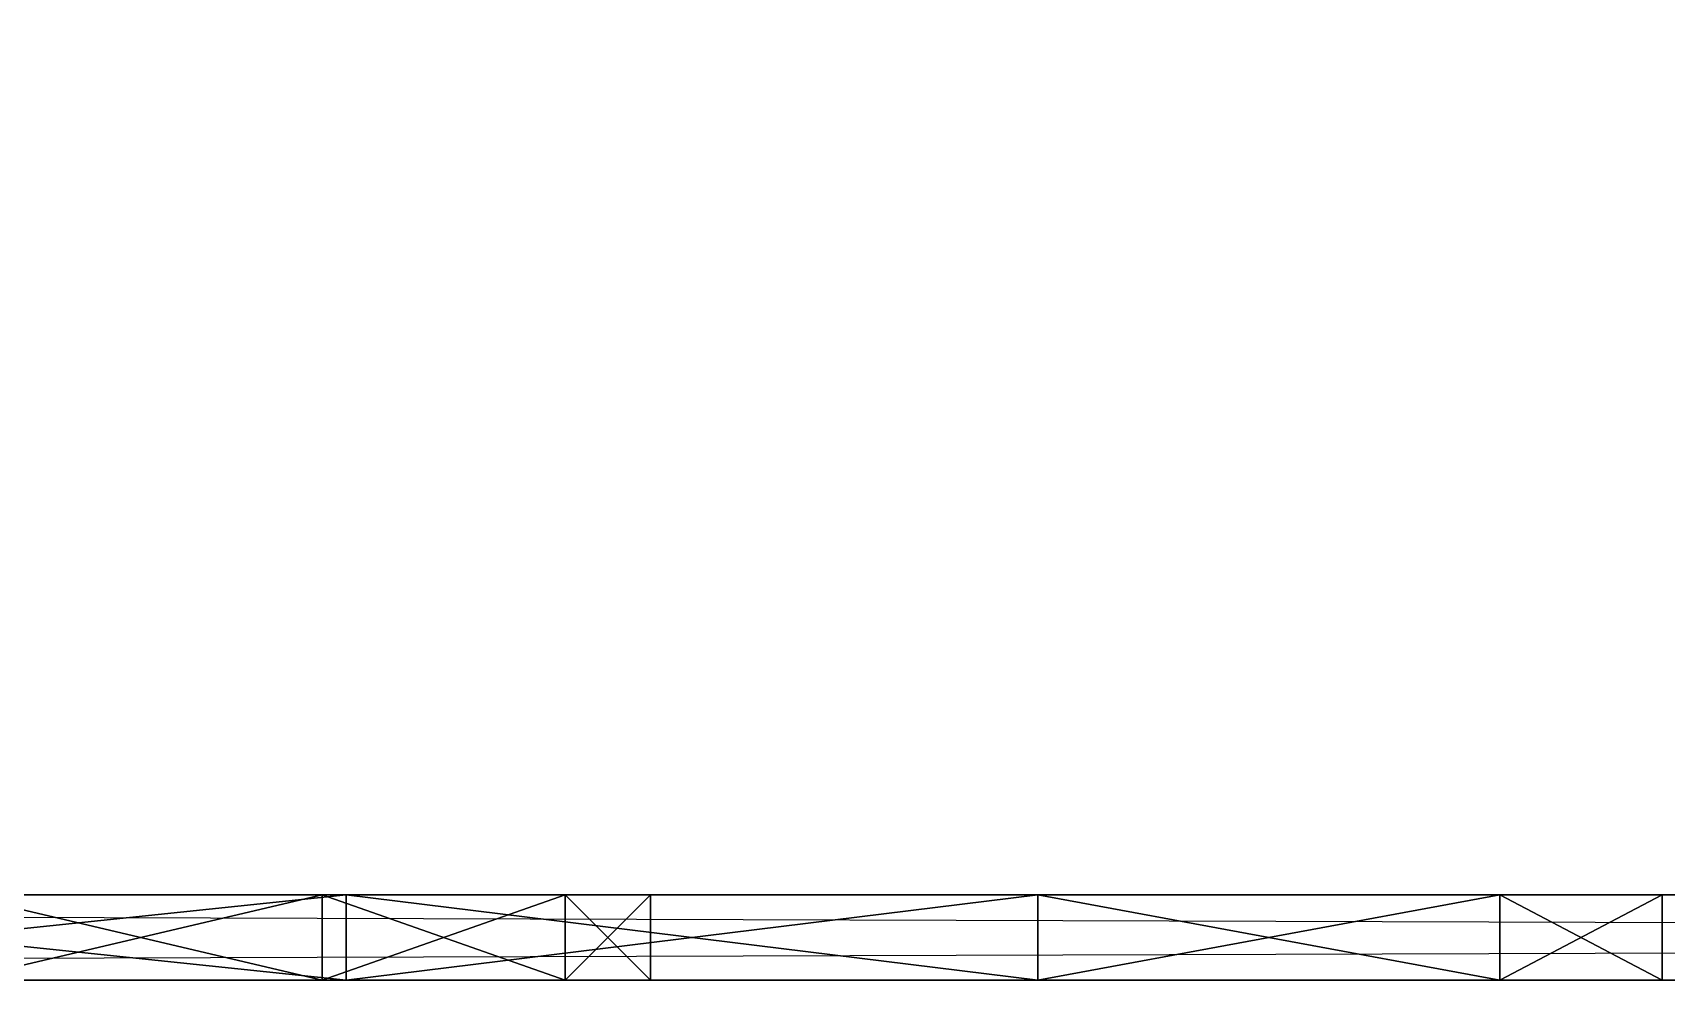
# Model space of a CAD drawing. Extents: x -14.5 to 19.3, y -2 to 15.6.
# Drawn here: x -2.965 to -2.008, y -0.55 to 0.005 of the extents above; entities that cross this region are included whole.
import ezdxf

# ---------------------------------------------------------------- set-up
doc = ezdxf.new("R2010")
doc.units = 0
doc.layers.add('UB3D', color=1, linetype='CONTINUOUS')

msp = doc.modelspace()

# ---------------------------------------------------------------- linework, layer by layer
at = {"layer": 'UB3D', "color": 94}
for points in [[(-14.478, 0.5, -14.986), (19.304, 0.5, -14.986), (19.304, -0.5, -14.986), (-14.478, -0.5, -14.986)], [(19.304, 0.5, 13.97097), (-14.478, 0.5, 13.97097), (-14.478, -0.5, 13.97097), (19.304, -0.5, 13.97097)], [(-14.478, -0.5, 13.97097), (19.304, -0.5, 13.97097), (19.304, -0.5, -14.986)], [(-14.478, -0.5, 13.97097), (19.304, -0.5, -14.986), (-14.478, -0.5, -14.986)]]:
    msp.add_3dface(points, dxfattribs=at)
at = {"layer": 'UB3D', "color": 253}
for points in [[(-7.112, -0.55, 9.7155), (-7.112, -0.5, 9.779), (8.763, -0.55, 9.7155)], [(-7.112, -0.5, 9.779), (8.763, -0.55, 9.7155), (8.763, -0.5, 9.779)], [(-7.112, -0.5, 9.525), (-7.112, -0.55, 9.5885), (8.763, -0.5, 9.525)], [(-7.112, -0.55, 9.5885), (8.763, -0.5, 9.525), (8.763, -0.55, 9.5885)], [(-3.259668, -0.5, -4.847082), (-2.781727, -0.5, -4.94215), (-3.259668, -0.55, -4.847082)], [(-2.781727, -0.5, -4.94215), (-3.259668, -0.55, -4.847082), (-2.781727, -0.55, -4.94215)], [(-3.259668, -0.55, -4.847082), (-2.781727, -0.55, -4.94215), (-3.259668, -0.5, -4.847082)], [(-2.781727, -0.55, -4.94215), (-3.259668, -0.5, -4.847082), (-2.781727, -0.5, -4.94215)], [(-2.781727, -0.5, -7.249849), (-3.259668, -0.5, -7.344918), (-2.781727, -0.55, -7.249849)], [(-3.259668, -0.5, -7.344918), (-2.781727, -0.55, -7.249849), (-3.259668, -0.55, -7.344918)], [(-2.781727, -0.55, -7.249849), (-3.259668, -0.55, -7.344918), (-2.781727, -0.5, -7.249849)], [(-3.259668, -0.55, -7.344918), (-2.781727, -0.5, -7.249849), (-3.259668, -0.5, -7.344918)], [(-3.008547, -0.5, -5.489741), (-2.795658, -0.5, -5.63199), (-3.008547, -0.55, -5.489741)], [(-2.795658, -0.5, -5.63199), (-3.008547, -0.55, -5.489741), (-2.795658, -0.55, -5.63199)], [(-3.008547, -0.55, -5.489741), (-2.795658, -0.55, -5.63199), (-3.008547, -0.5, -5.489741)], [(-2.795658, -0.55, -5.63199), (-3.008547, -0.5, -5.489741), (-2.795658, -0.5, -5.63199)], [(-2.795658, -0.5, -6.560009), (-3.008547, -0.5, -6.702258), (-2.795658, -0.55, -6.560009)], [(-3.008547, -0.5, -6.702258), (-2.795658, -0.55, -6.560009), (-3.008547, -0.55, -6.702258)], [(-2.795658, -0.55, -6.560009), (-3.008547, -0.55, -6.702258), (-2.795658, -0.5, -6.560009)], [(-3.008547, -0.55, -6.702258), (-2.795658, -0.5, -6.560009), (-3.008547, -0.5, -6.702258)], [(-2.795658, -0.5, -5.63199), (-2.653409, -0.5, -5.844879), (-2.795658, -0.55, -5.63199)], [(-2.653409, -0.5, -5.844879), (-2.795658, -0.55, -5.63199), (-2.653409, -0.55, -5.844879)], [(-2.795658, -0.55, -5.63199), (-2.653409, -0.55, -5.844879), (-2.795658, -0.5, -5.63199)], [(-2.653409, -0.55, -5.844879), (-2.795658, -0.5, -5.63199), (-2.653409, -0.5, -5.844879)], [(-2.653409, -0.5, -6.34712), (-2.795658, -0.5, -6.560009), (-2.653409, -0.55, -6.34712)], [(-2.795658, -0.5, -6.560009), (-2.653409, -0.55, -6.34712), (-2.795658, -0.55, -6.560009)], [(-2.653409, -0.55, -6.34712), (-2.795658, -0.55, -6.560009), (-2.653409, -0.5, -6.34712)], [(-2.795658, -0.55, -6.560009), (-2.653409, -0.5, -6.34712), (-2.795658, -0.5, -6.560009)], [(-2.781727, -0.5, -4.94215), (-2.376549, -0.5, -5.212881), (-2.781727, -0.55, -4.94215)], [(-2.376549, -0.5, -5.212881), (-2.781727, -0.55, -4.94215), (-2.376549, -0.55, -5.212881)], [(-2.781727, -0.55, -4.94215), (-2.376549, -0.55, -5.212881), (-2.781727, -0.5, -4.94215)], [(-2.376549, -0.55, -5.212881), (-2.781727, -0.5, -4.94215), (-2.376549, -0.5, -5.212881)], [(-2.376549, -0.5, -6.979118), (-2.781727, -0.5, -7.249849), (-2.376549, -0.55, -6.979118)], [(-2.781727, -0.5, -7.249849), (-2.376549, -0.55, -6.979118), (-2.781727, -0.55, -7.249849)], [(-2.376549, -0.55, -6.979118), (-2.781727, -0.55, -7.249849), (-2.376549, -0.5, -6.979118)], [(-2.781727, -0.55, -7.249849), (-2.376549, -0.5, -6.979118), (-2.781727, -0.5, -7.249849)], [(-2.603459, -0.5, -6.096), (-2.653409, -0.5, -6.34712), (-2.603459, -0.55, -6.096)], [(-2.653409, -0.5, -6.34712), (-2.603459, -0.55, -6.096), (-2.653409, -0.55, -6.34712)], [(-2.603459, -0.55, -6.096), (-2.653409, -0.55, -6.34712), (-2.603459, -0.5, -6.096)], [(-2.653409, -0.55, -6.34712), (-2.603459, -0.5, -6.096), (-2.653409, -0.5, -6.34712)], [(-2.653409, -0.5, -5.844879), (-2.603459, -0.5, -6.096), (-2.653409, -0.55, -5.844879)], [(-2.603459, -0.5, -6.096), (-2.653409, -0.55, -5.844879), (-2.603459, -0.55, -6.096)], [(-2.653409, -0.55, -5.844879), (-2.603459, -0.55, -6.096), (-2.653409, -0.5, -5.844879)], [(-2.603459, -0.55, -6.096), (-2.653409, -0.5, -5.844879), (-2.603459, -0.5, -6.096)], [(-2.376549, -0.5, -5.212881), (-2.105818, -0.5, -5.618059), (-2.376549, -0.55, -5.212881)], [(-2.105818, -0.5, -5.618059), (-2.376549, -0.55, -5.212881), (-2.105818, -0.55, -5.618059)], [(-2.376549, -0.55, -5.212881), (-2.105818, -0.55, -5.618059), (-2.376549, -0.5, -5.212881)], [(-2.105818, -0.55, -5.618059), (-2.376549, -0.5, -5.212881), (-2.105818, -0.5, -5.618059)], [(-2.105818, -0.5, -6.57394), (-2.376549, -0.5, -6.979118), (-2.105818, -0.55, -6.57394)], [(-2.376549, -0.5, -6.979118), (-2.105818, -0.55, -6.57394), (-2.376549, -0.55, -6.979118)], [(-2.105818, -0.55, -6.57394), (-2.376549, -0.55, -6.979118), (-2.105818, -0.5, -6.57394)], [(-2.376549, -0.55, -6.979118), (-2.105818, -0.5, -6.57394), (-2.376549, -0.5, -6.979118)], [(-2.01075, -0.5, -6.096), (-2.105818, -0.5, -6.57394), (-2.01075, -0.55, -6.096)], [(-2.105818, -0.5, -6.57394), (-2.01075, -0.55, -6.096), (-2.105818, -0.55, -6.57394)], [(-2.01075, -0.55, -6.096), (-2.105818, -0.55, -6.57394), (-2.01075, -0.5, -6.096)], [(-2.105818, -0.55, -6.57394), (-2.01075, -0.5, -6.096), (-2.105818, -0.5, -6.57394)], [(-2.105818, -0.5, -5.618059), (-2.01075, -0.5, -6.096), (-2.105818, -0.55, -5.618059)], [(-2.01075, -0.5, -6.096), (-2.105818, -0.55, -5.618059), (-2.01075, -0.55, -6.096)], [(-2.105818, -0.55, -5.618059), (-2.01075, -0.55, -6.096), (-2.105818, -0.5, -5.618059)], [(-2.01075, -0.55, -6.096), (-2.105818, -0.5, -5.618059), (-2.01075, -0.5, -6.096)], [(-7.112, -0.55, 9.7155), (-7.112, -0.55, 9.5885), (8.763, -0.55, 9.7155)], [(-7.112, -0.55, 9.5885), (8.763, -0.55, 9.7155), (8.763, -0.55, 9.5885)], [(-4.225095, -0.55, -5.303695), (-2.221231, -0.55, -5.402138), (-4.298105, -0.55, -5.402138)], [(-2.221231, -0.55, -5.402138), (-4.298105, -0.55, -5.402138), (-3.259668, -0.55, -5.439791)], [(-4.298105, -0.55, -6.789862), (-3.259668, -0.55, -6.752209), (-2.221231, -0.55, -6.789862)], [(-4.225095, -0.55, -6.888305), (-2.294241, -0.55, -6.888305), (-4.298105, -0.55, -6.789862)], [(-2.294241, -0.55, -6.888305), (-4.298105, -0.55, -6.789862), (-2.221231, -0.55, -6.789862)], [(-4.142786, -0.55, -5.212882), (-2.294241, -0.55, -5.303695), (-4.225095, -0.55, -5.303695)], [(-2.294241, -0.55, -5.303695), (-4.225095, -0.55, -5.303695), (-2.221231, -0.55, -5.402138)], [(-4.142786, -0.55, -6.979118), (-2.37655, -0.55, -6.979118), (-4.225095, -0.55, -6.888305)], [(-2.37655, -0.55, -6.979118), (-4.225095, -0.55, -6.888305), (-2.294241, -0.55, -6.888305)], [(-4.051973, -0.55, -5.130573), (-2.37655, -0.55, -5.212882), (-4.142786, -0.55, -5.212882)], [(-2.37655, -0.55, -5.212882), (-4.142786, -0.55, -5.212882), (-2.294241, -0.55, -5.303695)], [(-4.051973, -0.55, -7.061427), (-2.467363, -0.55, -7.061427), (-4.142786, -0.55, -6.979118)], [(-2.467363, -0.55, -7.061427), (-4.142786, -0.55, -6.979118), (-2.37655, -0.55, -6.979118)], [(-3.95353, -0.55, -5.057563), (-2.467363, -0.55, -5.130573), (-4.051973, -0.55, -5.130573)], [(-2.467363, -0.55, -5.130573), (-4.051973, -0.55, -5.130573), (-2.37655, -0.55, -5.212882)], [(-3.95353, -0.55, -7.134437), (-2.565806, -0.55, -7.134437), (-4.051973, -0.55, -7.061427)], [(-2.565806, -0.55, -7.134437), (-4.051973, -0.55, -7.061427), (-2.467363, -0.55, -7.061427)], [(-3.848404, -0.55, -4.994553), (-2.565806, -0.55, -5.057563), (-3.95353, -0.55, -5.057563)], [(-2.565806, -0.55, -5.057563), (-3.95353, -0.55, -5.057563), (-2.467363, -0.55, -5.130573)], [(-3.848404, -0.55, -7.197447), (-2.670932, -0.55, -7.197447), (-3.95353, -0.55, -7.134437)], [(-2.670932, -0.55, -7.197447), (-3.95353, -0.55, -7.134437), (-2.565806, -0.55, -7.134437)], [(-3.737608, -0.55, -4.94215), (-2.670932, -0.55, -4.994553), (-3.848404, -0.55, -4.994553)], [(-2.670932, -0.55, -4.994553), (-3.848404, -0.55, -4.994553), (-2.565806, -0.55, -5.057563)], [(-3.737608, -0.55, -7.24985), (-2.781728, -0.55, -7.24985), (-3.848404, -0.55, -7.197447)], [(-2.781728, -0.55, -7.24985), (-3.848404, -0.55, -7.197447), (-2.670932, -0.55, -7.197447)], [(-3.62221, -0.55, -4.90086), (-2.781728, -0.55, -4.94215), (-3.737608, -0.55, -4.94215)], [(-2.781728, -0.55, -4.94215), (-3.737608, -0.55, -4.94215), (-2.670932, -0.55, -4.994553)], [(-3.62221, -0.55, -7.29114), (-2.897126, -0.55, -7.29114), (-3.737608, -0.55, -7.24985)], [(-2.897126, -0.55, -7.29114), (-3.737608, -0.55, -7.24985), (-2.781728, -0.55, -7.24985)], [(-3.50332, -0.55, -4.87108), (-2.897126, -0.55, -4.90086), (-3.62221, -0.55, -4.90086)], [(-2.897126, -0.55, -4.90086), (-3.62221, -0.55, -4.90086), (-2.781728, -0.55, -4.94215)], [(-3.016016, -0.55, -7.32092), (-3.62221, -0.55, -7.29114), (-2.897126, -0.55, -7.29114)], [(-3.016016, -0.55, -4.87108), (-3.50332, -0.55, -4.87108), (-2.897126, -0.55, -4.90086)], [(-2.221231, -0.55, -5.402138), (-3.195348, -0.55, -5.442951), (-3.259668, -0.55, -5.439791)], [(-3.259668, -0.55, -6.752209), (-2.221231, -0.55, -6.789862), (-3.195348, -0.55, -6.749049)], [(-2.221231, -0.55, -5.402138), (-3.131648, -0.55, -5.4524), (-3.195348, -0.55, -5.442951)], [(-2.221231, -0.55, -6.789862), (-3.195348, -0.55, -6.749049), (-2.158221, -0.55, -6.684736)], [(-3.195348, -0.55, -6.749049), (-2.158221, -0.55, -6.684736), (-3.131648, -0.55, -6.7396)], [(-2.221231, -0.55, -5.402138), (-3.069181, -0.55, -5.468047), (-3.131648, -0.55, -5.4524)], [(-2.158221, -0.55, -6.684736), (-3.131648, -0.55, -6.7396), (-3.069181, -0.55, -6.723953)], [(-2.221231, -0.55, -5.402138), (-3.008548, -0.55, -5.489742), (-3.069181, -0.55, -5.468047)], [(-3.069181, -0.55, -6.723953), (-3.008548, -0.55, -6.702258), (-2.158221, -0.55, -6.684736)], [(-2.221231, -0.55, -5.402138), (-2.158221, -0.55, -5.507264), (-3.008548, -0.55, -5.489742)], [(-2.158221, -0.55, -5.507264), (-2.950333, -0.55, -5.517275), (-3.008548, -0.55, -5.489742)], [(-3.008548, -0.55, -6.702258), (-2.158221, -0.55, -6.684736), (-2.950333, -0.55, -6.674725)], [(-2.158221, -0.55, -5.507264), (-2.895098, -0.55, -5.550382), (-2.950333, -0.55, -5.517275)], [(-2.158221, -0.55, -6.684736), (-2.950333, -0.55, -6.674725), (-2.105818, -0.55, -6.57394)], [(-2.950333, -0.55, -6.674725), (-2.105818, -0.55, -6.57394), (-2.895098, -0.55, -6.641618)], [(-2.158221, -0.55, -5.507264), (-2.843373, -0.55, -5.588744), (-2.895098, -0.55, -5.550382)], [(-2.895098, -0.55, -6.641618), (-2.843373, -0.55, -6.603256), (-2.105818, -0.55, -6.57394)], [(-2.158221, -0.55, -5.507264), (-2.105818, -0.55, -5.61806), (-2.843373, -0.55, -5.588744)], [(-2.105818, -0.55, -5.61806), (-2.795658, -0.55, -5.63199), (-2.843373, -0.55, -5.588744)], [(-2.843373, -0.55, -6.603256), (-2.105818, -0.55, -6.57394), (-2.795658, -0.55, -6.56001)], [(-2.105818, -0.55, -5.61806), (-2.752412, -0.55, -5.679705), (-2.795658, -0.55, -5.63199)], [(-2.105818, -0.55, -6.57394), (-2.795658, -0.55, -6.56001), (-2.064528, -0.55, -6.458542)], [(-2.795658, -0.55, -6.56001), (-2.064528, -0.55, -6.458542), (-2.752412, -0.55, -6.512295)], [(-2.105818, -0.55, -5.61806), (-2.71405, -0.55, -5.73143), (-2.752412, -0.55, -5.679705)], [(-2.752412, -0.55, -6.512295), (-2.71405, -0.55, -6.46057), (-2.064528, -0.55, -6.458542)], [(-2.105818, -0.55, -5.61806), (-2.064528, -0.55, -5.733458), (-2.71405, -0.55, -5.73143)], [(-2.064528, -0.55, -5.733458), (-2.680943, -0.55, -5.786665), (-2.71405, -0.55, -5.73143)], [(-2.71405, -0.55, -6.46057), (-2.064528, -0.55, -6.458542), (-2.680943, -0.55, -6.405335)], [(-2.65341, -0.55, -5.84488), (-2.064528, -0.55, -5.733458), (-2.680943, -0.55, -5.786665)], [(-2.064528, -0.55, -6.458542), (-2.680943, -0.55, -6.405335), (-2.034748, -0.55, -6.339652)], [(-2.680943, -0.55, -6.405335), (-2.034748, -0.55, -6.339652), (-2.65341, -0.55, -6.34712)], [(-2.631715, -0.55, -5.905513), (-2.034748, -0.55, -5.852348), (-2.65341, -0.55, -5.84488)], [(-2.034748, -0.55, -5.852348), (-2.65341, -0.55, -5.84488), (-2.064528, -0.55, -5.733458)], [(-2.034748, -0.55, -6.339652), (-2.65341, -0.55, -6.34712), (-2.631715, -0.55, -6.286487)], [(-2.616068, -0.55, -5.96798), (-2.631715, -0.55, -5.905513), (-2.034748, -0.55, -5.852348)], [(-2.016764, -0.55, -6.218415), (-2.034748, -0.55, -6.339652), (-2.631715, -0.55, -6.286487)], [(-2.016764, -0.55, -6.218415), (-2.631715, -0.55, -6.286487), (-2.616068, -0.55, -6.22402)], [(-2.606619, -0.55, -6.03168), (-2.016764, -0.55, -5.973585), (-2.616068, -0.55, -5.96798)], [(-2.016764, -0.55, -5.973585), (-2.616068, -0.55, -5.96798), (-2.034748, -0.55, -5.852348)], [(-2.016764, -0.55, -6.218415), (-2.616068, -0.55, -6.22402), (-2.606619, -0.55, -6.16032)], [(-2.606619, -0.55, -6.16032), (-2.603459, -0.55, -6.096), (-2.01075, -0.55, -6.096)], [(-2.603459, -0.55, -6.096), (-2.01075, -0.55, -6.096), (-2.606619, -0.55, -6.03168)], [(-2.01075, -0.55, -6.096), (-2.606619, -0.55, -6.03168), (-2.016764, -0.55, -5.973585)], [(-2.016764, -0.55, -6.218415), (-2.606619, -0.55, -6.16032), (-2.01075, -0.55, -6.096)]]:
    msp.add_3dface(points, dxfattribs=at)

doc.saveas('drawing.dxf')
